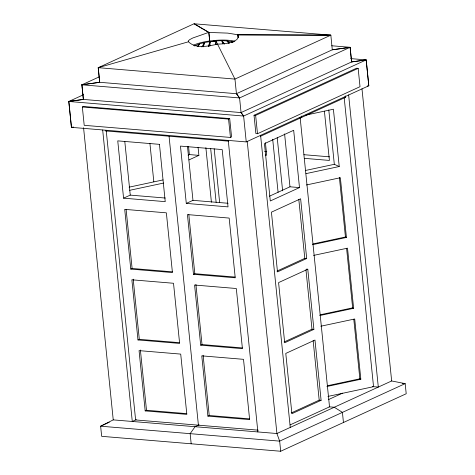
<?xml version="1.0" encoding="UTF-8"?>
<svg xmlns="http://www.w3.org/2000/svg" width="475" height="475" viewBox="0 0 475 475"><rect width="100%" height="100%" fill="white"/><g stroke="black" fill="none" stroke-linecap="round" stroke-linejoin="round"><path stroke-width="0.71" d="M209.92 46.117L210.158 41.592L209.73 40.939L208.834 32.353L194.073 23.75L98.236 67.688L99.72 82.312L81.902 84.805L83.386 99.429L68.81 101.466L71.44 127.347L246.246 141.918L368.802 85.779L366.189 59.897L350.698 58.609M215.353 44.579L216.244 40.31A25.252 6.306 -5.8 0 1 234.882 41.301M203.395 46.829L204.529 42.53C213.97 40.874 223.957 39.651 233.356 42.097M208.804 46.663L210.17 41.527L208.27 46.324M202.926 46.675L204.529 42.53L199.536 43.825L194.441 45.968M198.212 46.467L199.536 43.825L197.754 46.188M201.899 46.966L204.529 42.53M197.891 46.259L199.536 43.825M113.24 419.882L100.629 426.2L101.656 436.323L280.689 451.25L406.208 393.751L405.181 383.628L391.655 380.962L276.913 433.527L113.24 419.882L83.564 127.704M81.902 84.805L99.423 76.772M83.624 94.679L68.81 101.466L71.44 127.347L73.625 127.039M82.335 106.988L83.463 106.471L229.698 118.578L231.568 136.913L230.44 137.435L84.212 125.323L82.335 106.988L228.564 119.1L229.698 118.578M83.368 99.423L81.872 84.799L239.572 97.945L350.105 47.316L351.589 61.94L241.057 112.569L83.368 99.423L68.792 101.472L243.616 116.043L241.057 112.575L239.572 97.945L236.443 93.694L332.286 49.804L350.134 47.298L351.607 61.928L366.189 59.897L368.802 85.779L367.341 85.981M246.246 141.918L243.622 116.043L366.172 59.903L351.589 61.94M254.024 115.265L356.535 68.222L358.15 68.358L360.014 86.688L257.498 133.736L255.882 133.6L254.024 115.265L255.633 115.401L358.15 68.358M188.047 155.183L189.371 154.577L198.894 155.373L198.075 147.286M188.937 159.933L198.894 155.373M159.404 144.341L117.752 140.867L123.571 198.17L130.251 195.112L165.324 198.039M260.324 136.361L345.705 97.25L345.568 95.885M186.289 203.401L228.024 206.88L222.199 149.572L180.47 146.092L186.289 203.401L192.969 200.343L228.107 203.27M269.396 196.223L289.97 186.8L299.493 187.595L293.675 130.287L264.474 143.664L270.293 200.973L299.493 187.595M130.779 269.087L172.431 272.561L166.363 212.836L124.711 209.362L130.779 269.087L132.115 268.476L172.3 271.825M193.491 274.312L235.226 277.792L229.158 218.072L187.429 214.593L193.491 274.312L194.827 273.701L235.095 277.062M276.919 271.118L304.79 258.353L306.696 258.507L300.627 198.787L271.427 212.165L277.495 271.884L306.696 258.507M137.976 339.946L179.627 343.413L173.518 283.272L131.866 279.799L137.976 339.946L139.312 339.334L179.502 342.683M307.782 269.224L278.582 282.601L284.691 342.742L313.892 329.365L307.782 269.224L306.517 269.117M200.688 345.171L242.422 348.65L236.312 288.509L194.584 285.03L200.688 345.171L202.023 344.559L242.292 347.92M284.115 341.976L311.992 329.205L313.892 329.365M109.309 422.222L100.629 426.2L279.662 441.127L405.181 383.628L402.242 383.384M145.184 410.893L186.835 414.36L180.714 354.101L139.062 350.627L145.184 410.893L146.514 410.281L186.705 413.63M136.283 419.633L132.282 421.468L102.677 130.031M207.896 416.118L249.63 419.597L243.509 359.332L201.774 355.852L207.896 416.118L209.232 415.506L249.5 418.867M199.078 424.87L195.077 426.704L190.148 433.663L191.176 443.787M291.323 412.923L319.194 400.152L321.1 400.312L314.978 340.047L285.778 353.424L291.899 413.689L321.1 400.312M328.587 399.546L342.594 393.128M290.166 424.876L329.519 406.849L300.111 117.289M208.834 32.353L192.767 38L189.715 39.615L188.248 40.909L188.45 41.788L98.2 67.67L99.691 82.294L236.437 93.712L239.572 97.945M209.689 41.01L210.134 41.699L216.244 40.31L209.689 41.01L208.828 32.443L194.085 23.78L330.838 35.15L332.286 49.804L350.105 47.316M217.544 44.211C208.353 45.998 195.854 49.329 188.438 41.699M305.971 115.087L333.402 109.226L339.227 166.529L306.019 173.624M129.105 187.162L163.032 179.918M129.681 190.309L163.614 183.059M305.437 170.483L334.317 164.314L339.227 166.529M306.428 184.971L340.361 177.721L346.429 237.447L312.497 244.69M312.96 243.942L345.444 237.001L346.429 237.447M313.583 255.408L347.516 248.158L353.626 308.305L319.693 315.548M320.156 314.8L352.646 307.859L353.626 308.305M320.779 326.23L354.712 318.986L360.834 379.252L326.901 386.496M327.364 385.747L359.848 378.807L360.834 379.252M327.922 396.423L373.546 386.68L344.209 97.856M81.872 84.799L99.691 82.294M210.134 41.699L216.072 40.969L217.514 44.335M238.213 37.786L237.928 34.865L330.802 35.18L234.959 79.07L236.437 93.712M208.828 32.443L227.739 33.113L237.922 34.782L330.838 35.15M331.71 45.766L350.134 47.298M98.2 67.67L234.953 79.082L217.526 44.122C224.135 43.89 231.39 43.599 236.906 39.502L238.284 37.264L237.928 34.865M344.322 97.138L345.705 97.25M105.1 130.886L228.481 141.17M264.587 151.412L266.784 151.596M303.941 154.696L329.513 156.827M265.234 155.082L266.701 155.206L265.43 142.714M304.57 158.359L329.412 160.431L324.413 111.209M123.571 198.17L165.223 201.643L159.452 144.281M372.447 386.591L378.308 387.077L348.632 94.899M329.157 406.82L334.281 407.247L342.422 412.377L343.449 422.501M258.257 430.166L135.618 419.942L106.281 131.118M232.495 42.56L231.45 41.527L232.685 42.34M231.45 41.527L232.578 42.477M228.837 43.302L227.092 40.933L229.265 42.916M227.092 40.933L229.087 43.1M222.662 43.593L221.849 40.743L224.705 44.086M241.057 112.569L243.622 116.043M221.849 40.743L223.897 43.795M228.564 119.1L230.44 137.435M361.98 88.789L391.655 380.962M339.382 177.282L345.444 237.001M346.608 248.449L352.646 307.859M353.804 319.277L359.848 378.807M328.795 109.945L334.317 164.314M301.542 116.054L301.684 117.42M298.799 199.363L304.79 258.353M305.953 269.8L311.992 329.205M313.15 340.622L319.194 400.152M284.596 133.903L289.97 186.8M277.228 137.756L282.619 190.808M272.692 139.222L278.083 192.274M260.579 135.232L290.261 427.411M255.633 115.401L257.498 133.736M280.689 451.25L279.662 441.127L276.913 433.527L247.232 141.348M237.922 34.782L238.213 37.644M228.267 140.499L257.872 431.941M214.183 148.77L219.646 202.558M210.668 148.509L216.137 202.374M205.871 147.689L211.411 202.213M188.551 146.496L189.371 154.577M187.518 146.71L192.969 200.343M188.836 214.718L194.827 273.701M195.914 284.418L202.023 344.559M203.11 355.241L209.232 415.506M169.076 136.349L198.413 425.173M149.928 143.486L153.823 181.8M124.8 141.479L130.251 195.112M126.118 209.487L132.115 268.476M133.202 279.187L139.312 339.334M140.392 350.016L146.514 410.281M216.072 40.969L216.137 44.644M193.509 45.155A25.252 6.371 -6 0 1 209.73 40.939"/></g></svg>
